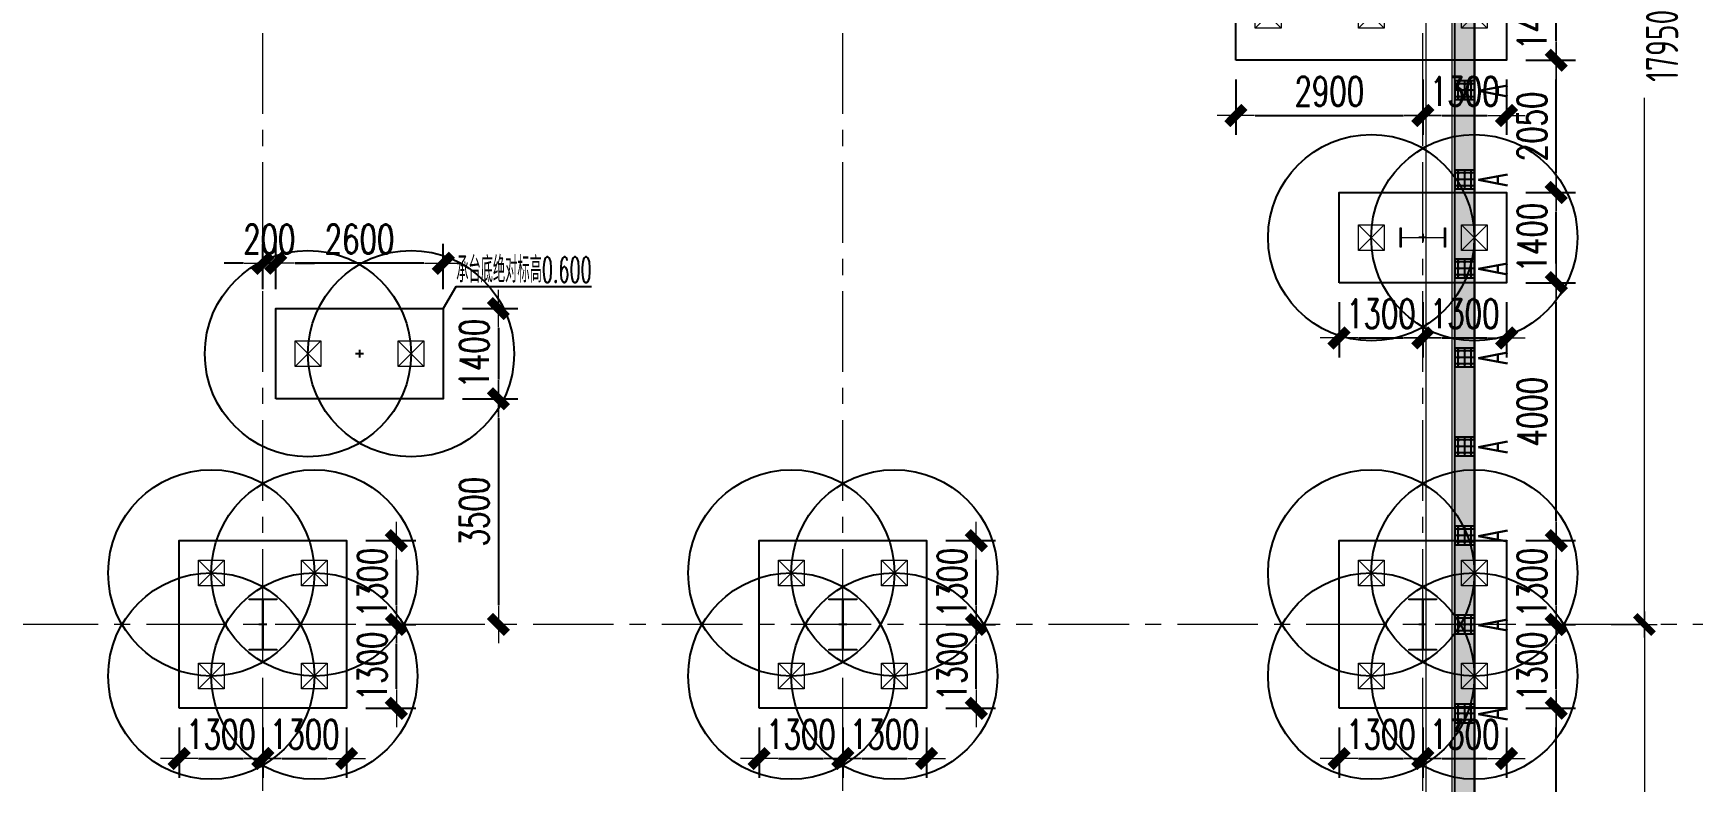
# Model space of a CAD drawing. Extents: x -1201378 to 2367219, y -619313 to 244905.
# Drawn here: x -105322 to -79568, y -221788 to -210178 of the extents above; entities that cross this region are included whole.
import ezdxf
from ezdxf.enums import TextEntityAlignment as Align

# ---------------------------------------------------------------- set-up
doc = ezdxf.new("R2010")
doc.units = 0
doc.header["$LTSCALE"] = 1000
doc.linetypes.add('CENTER', pattern=[2, 1.25, -0.25, 0.25, -0.25])
doc.layers.get('0').update_dxf_attribs({"linetype": 'CONTINUOUS'})
doc.layers.get('Defpoints').update_dxf_attribs({"linetype": 'CONTINUOUS'})
for name, color, linetype in [('2钢材断面', 2, 'CONTINUOUS'), ('30预埋件', 30, 'CONTINUOUS'), ('40钢材投影', 40, 'CONTINUOUS'), ('A-WINDOW', 140, 'CONTINUOUS'), ('ALT_CEN-0-30', 1, 'CENTER'), ('S-BG', 131, 'CONTINUOUS'), ('S-DOTE1', 140, 'CENTER'), ('S-HATCH1-W', 252, 'CONTINUOUS'), ('S-SS', 111, 'CONTINUOUS'), ('结构轮廓线', 1, 'CONTINUOUS')]:
    doc.layers.add(name, color=color, linetype=linetype)
doc.layers.add('A-云线2', color=3, linetype='CONTINUOUS', plot=False)
for name, color, linetype, lineweight in [('S-axis', 111, 'CONTINUOUS', 0), ('S-bkl', 4, 'CONTINUOUS', 0), ('S-col', 2, 'CONTINUOUS', 0), ('S-dim', 81, 'CONTINUOUS', 0), ('S-dote', 5, 'CENTER', 0), ('S-zhuang', 1, 'CONTINUOUS', 0)]:
    doc.layers.add(name, color=color, linetype=linetype, lineweight=lineweight)
doc.styles.add('DHTEXT-1', font='romans.shx', dxfattribs={"width": 0.7, "bigfont": 'chinese.shx'})
doc.styles.add('SS1', font='tj-romans1.shx', dxfattribs={"width": 0.7, "bigfont": 'tj-hztxt1.shx'})
doc.styles.add('TSSD_Dimension', font='tssdeng.shx', dxfattribs={"width": 0.7, "bigfont": 'hztxt.shx'})
doc.dimstyles.new('S-150-ARCHI', dxfattribs={"dimscale": 150, "dimtxt": 3, "dimasz": 2, "dimexe": 2, "dimexo": 2, "dimgap": 1, "dimtad": 1, "dimdec": 0, "dimzin": 0, "dimdsep": 46, "dimtxsty": 'SS1', "dimblk1": 'TT', "dimblk2": 'TT', "dimsah": 1, "dimcen": 1, "dimclrd": 256, "dimclre": 256, "dimclrt": 256, "dimadec": 0, "dimazin": 0, "dimtfac": 1, "dimtdec": 0, "dimtix": 1, "dimtmove": 2, "dimatfit": 0, "dimldrblk": 'TT', "dimfxl": 2, "dimtolj": 1, "dimtzin": 0, "dimarcsym": 0})
doc.dimstyles.new('TSSD_200_200', dxfattribs={"dimtxt": 500, "dimasz": 200, "dimexe": 200, "dimexo": 500, "dimgap": 200, "dimtad": 1, "dimdec": 0, "dimzin": 0, "dimdsep": 46, "dimtxsty": 'TSSD_Dimension', "dimblk": 'ARCHTICK', "dimcen": 0, "dimdle": 200, "dimclrt": 7, "dimadec": 0, "dimazin": 0, "dimtfac": 1, "dimtdec": 0, "dimtix": 1, "dimtmove": 2, "dimatfit": 3, "dimfxl": 1, "dimtolj": 1, "dimtzin": 0, "dimarcsym": 0})

# ---------------------------------------------------------------- blocks, each defined once
blk = doc.blocks.new('w42343243')
at = {"layer": 'S-col'}
blk.add_lwpolyline([(-165069, 621020), (-164639, 621020), (-164639, 621002), (-164848, 621002), (-164848, 620238), (-164639, 620238), (-164639, 620220), (-165069, 620220), (-165069, 620238), (-164860, 620238), (-164860, 621002), (-165069, 621002)], close=True, dxfattribs=at)
blk = doc.blocks.new('42343')
at = {"layer": 'A-WINDOW'}
for p in [(18000, -35800), (27000, -35800), (36000, -35800)]:
    blk.add_blockref('w42343243', p, dxfattribs=at)
blk = doc.blocks.new('_ArchTick')
at = {"color": 0, "linetype": 'ByBlock', "const_width": 0.5}
blk.add_lwpolyline([(-0.71, -0.71), (0.71, 0.71)], dxfattribs=at)
blk = doc.blocks.new('*D511')
at = {"layer": 'Defpoints', "color": 0, "transparency": 16777216}
for p in [(-81336, -301398), (-81336, -319348), (-80320, -319348)]:
    blk.add_point(p, dxfattribs=at)
at = {"layer": 'S-axis', "color": 0, "lineweight": -2, "transparency": 16777216}
for p, q in [((-80320, -301198), (-80320, -309567)), ((-80836, -301398), (-80120, -301398)), ((-80320, -319548), (-80320, -311179)), ((-80836, -319348), (-80120, -319348))]:
    blk.add_line(p, q, dxfattribs=at)
at = {"layer": 'S-axis', "color": 0, "lineweight": -2, "transparency": 16777216, "xscale": 200, "yscale": 200, "zscale": 200}
for p, rotation in [((-80320, -301398), 90), ((-80320, -319348), 270)]:
    blk.add_blockref('_ArchTick', p, dxfattribs=dict(at, rotation=rotation))
at = {"layer": 'S-axis', "color": 7, "transparency": 16777216, "insert": (-80045, -310373), "char_height": 500, "attachment_point": 5, "rotation": 90, "style": 'TSSD_Dimension'}
blk.add_mtext('\\A1;17950', dxfattribs=at)
blk = doc.blocks.new('*D512')
at = {"layer": 'Defpoints', "color": 0, "transparency": 16777216}
for p in [(-81336, -319348), (-81336, -337298), (-80320, -337298)]:
    blk.add_point(p, dxfattribs=at)
at = {"layer": 'S-axis', "color": 0, "lineweight": -2, "transparency": 16777216}
for p, q in [((-80836, -319348), (-80120, -319348)), ((-80320, -319148), (-80320, -327517)), ((-80320, -337498), (-80320, -329129)), ((-80836, -337298), (-80120, -337298))]:
    blk.add_line(p, q, dxfattribs=at)
at = {"layer": 'S-axis', "color": 0, "lineweight": -2, "transparency": 16777216, "xscale": 200, "yscale": 200, "zscale": 200}
for p, rotation in [((-80320, -319348), 90), ((-80320, -337298), 270)]:
    blk.add_blockref('_ArchTick', p, dxfattribs=dict(at, rotation=rotation))
at = {"layer": 'S-axis', "color": 7, "transparency": 16777216, "insert": (-80045, -328323), "char_height": 500, "attachment_point": 5, "rotation": 90, "style": 'TSSD_Dimension'}
blk.add_mtext('\\A1;17950', dxfattribs=at)
blk = doc.blocks.new('nt66')
at = {"layer": 'S-col'}
blk.add_lwpolyline([(-195790, 766820), (-195490, 766820), (-195490, 766808), (-195636, 766808), (-195636, 766132), (-195490, 766132), (-195490, 766120), (-195790, 766120), (-195790, 766132), (-195644, 766132), (-195644, 766808), (-195790, 766808)], close=True, dxfattribs=at)
blk = doc.blocks.new('S-ZHUANG-400')
at = {"layer": 'S-zhuang'}
for p, q in [((200, -200), (-200, 200)), ((-200, -200), (200, 200))]:
    blk.add_line(p, q, dxfattribs=at)
blk.add_lwpolyline([(-200, 200), (200, 200), (200, -200), (-200, -200)], close=True, dxfattribs=at)
blk = doc.blocks.new('CT4')
at = {"layer": 'Defpoints'}
for centre in [(-100831, -168442), (-99231, -168442), (-100831, -170042), (-99231, -170042)]:
    blk.add_circle(centre, 1600, dxfattribs=at)
at = {"layer": 'S-DOTE1', "ltscale": 0.25}
for p, q in [((-100031, -169182), (-100031, -169302)), ((-99971, -169242), (-100091, -169242))]:
    blk.add_line(p, q, dxfattribs=at)
at = {"layer": 'S-HATCH1-W'}
blk.add_lwpolyline([(-101331, -170542), (-101331, -167942), (-98731, -167942), (-98731, -170542)], close=True, dxfattribs=at)
at = {"layer": 'S-zhuang', "rotation": 90.00000000000001}
for p in [(-100831, -168442), (-99231, -168442), (-100831, -170042), (-99231, -170042)]:
    blk.add_blockref('S-ZHUANG-400', p, dxfattribs=at)
blk = doc.blocks.new('CT2')
at = {"layer": 'Defpoints'}
for centre in [(-193625, -186366), (-193625, -187966)]:
    blk.add_circle(centre, 1600, dxfattribs=at)
at = {"layer": 'S-DOTE1', "ltscale": 0.25}
for p, q in [((-193565, -187166), (-193685, -187166)), ((-193625, -187226), (-193625, -187106))]:
    blk.add_line(p, q, dxfattribs=at)
at = {"layer": 'S-HATCH1-W'}
blk.add_lwpolyline([(-194325, -185866), (-192925, -185866), (-192925, -188466), (-194325, -188466)], close=True, dxfattribs=at)
at = {"layer": 'S-zhuang'}
for p in [(-193625, -186366), (-193625, -187966)]:
    blk.add_blockref('S-ZHUANG-400', p, dxfattribs=at)
blk = doc.blocks.new('CT3a')
at = {"layer": 'S-HATCH1-W'}
blk.add_lwpolyline([(-386658, -243998), (-386658, -242598), (-382458, -242598), (-382458, -243998)], close=True, dxfattribs=at)
at = {"layer": 'S-zhuang', "rotation": 90.00000000000001}
for p in [(-386158, -243298), (-384558, -243298), (-382958, -243298)]:
    blk.add_blockref('S-ZHUANG-400', p, dxfattribs=at)
blk = doc.blocks.new('TT')
blk.add_line((-0.969, 0), (0.969, 0))
at = {"const_width": 0.45}
blk.add_lwpolyline([(-0.442, -0.442), (0.442, 0.442)], dxfattribs=at)
blk = doc.blocks.new('*D1365')
at = {"layer": 'Defpoints', "color": 0, "transparency": 16777216}
for p in [(-85058, -220648), (-83758, -220648), (-83758, -221427)]:
    blk.add_point(p, dxfattribs=at)
at = {"layer": 'S-dim', "lineweight": -2, "transparency": 16777216}
for p, q in [((-85058, -220948), (-85058, -221727)), ((-83758, -220948), (-83758, -221727)), ((-84758, -221427), (-84058, -221427))]:
    blk.add_line(p, q, dxfattribs=at)
at = {"layer": 'S-dim', "lineweight": -2, "transparency": 16777216, "xscale": 300, "yscale": 300, "zscale": 300, "rotation": 180}
blk.add_blockref('TT', (-85058, -221427), dxfattribs=at)
at = {"layer": 'S-dim', "lineweight": -2, "transparency": 16777216, "xscale": 300, "yscale": 300, "zscale": 300}
blk.add_blockref('TT', (-83758, -221427), dxfattribs=at)
at = {"layer": 'S-dim', "transparency": 16777216, "insert": (-84408, -221052), "char_height": 450, "attachment_point": 5, "style": 'SS1'}
blk.add_mtext('\\A1;1300', dxfattribs=at)
blk = doc.blocks.new('*D1366')
at = {"layer": 'Defpoints', "color": 0, "transparency": 16777216}
for p in [(-83758, -220648), (-82458, -220648), (-82458, -221427)]:
    blk.add_point(p, dxfattribs=at)
at = {"layer": 'S-dim', "lineweight": -2, "transparency": 16777216}
for p, q in [((-83758, -220948), (-83758, -221727)), ((-82458, -220948), (-82458, -221727)), ((-83458, -221427), (-82758, -221427))]:
    blk.add_line(p, q, dxfattribs=at)
at = {"layer": 'S-dim', "lineweight": -2, "transparency": 16777216, "xscale": 300, "yscale": 300, "zscale": 300, "rotation": 180}
blk.add_blockref('TT', (-83758, -221427), dxfattribs=at)
at = {"layer": 'S-dim', "lineweight": -2, "transparency": 16777216, "xscale": 300, "yscale": 300, "zscale": 300}
blk.add_blockref('TT', (-82458, -221427), dxfattribs=at)
at = {"layer": 'S-dim', "transparency": 16777216, "insert": (-83108, -221052), "char_height": 450, "attachment_point": 5, "style": 'SS1'}
blk.add_mtext('\\A1;1300', dxfattribs=at)
blk = doc.blocks.new('*D1367')
at = {"layer": 'Defpoints', "color": 0, "transparency": 16777216}
for p in [(-82458, -219348), (-81687, -219348), (-82458, -220648)]:
    blk.add_point(p, dxfattribs=at)
at = {"layer": 'S-dim', "lineweight": -2, "transparency": 16777216}
for p, q in [((-82158, -219348), (-81387, -219348)), ((-81687, -220348), (-81687, -219648)), ((-82158, -220648), (-81387, -220648))]:
    blk.add_line(p, q, dxfattribs=at)
at = {"layer": 'S-dim', "lineweight": -2, "transparency": 16777216, "xscale": 300, "yscale": 300, "zscale": 300}
for p, rotation in [((-81687, -219348), 90), ((-81687, -220648), 270)]:
    blk.add_blockref('TT', p, dxfattribs=dict(at, rotation=rotation))
at = {"layer": 'S-dim', "transparency": 16777216, "insert": (-82062, -219998), "char_height": 450, "attachment_point": 5, "rotation": 90, "style": 'SS1'}
blk.add_mtext('\\A1;1300', dxfattribs=at)
blk = doc.blocks.new('*D1368')
at = {"layer": 'Defpoints', "color": 0, "transparency": 16777216}
for p in [(-82458, -218048), (-81687, -218048), (-82458, -219348)]:
    blk.add_point(p, dxfattribs=at)
at = {"layer": 'S-dim', "lineweight": -2, "transparency": 16777216}
for p, q in [((-82158, -218048), (-81387, -218048)), ((-81687, -219048), (-81687, -218348)), ((-82158, -219348), (-81387, -219348))]:
    blk.add_line(p, q, dxfattribs=at)
at = {"layer": 'S-dim', "lineweight": -2, "transparency": 16777216, "xscale": 300, "yscale": 300, "zscale": 300}
for p, rotation in [((-81687, -218048), 90), ((-81687, -219348), 270)]:
    blk.add_blockref('TT', p, dxfattribs=dict(at, rotation=rotation))
at = {"layer": 'S-dim', "transparency": 16777216, "insert": (-82062, -218698), "char_height": 450, "attachment_point": 5, "rotation": 90, "style": 'SS1'}
blk.add_mtext('\\A1;1300', dxfattribs=at)
blk = doc.blocks.new('*D1369')
at = {"layer": 'Defpoints', "color": 0, "transparency": 16777216}
for p in [(-94058, -220648), (-92758, -220648), (-92758, -221427)]:
    blk.add_point(p, dxfattribs=at)
at = {"layer": 'S-dim', "lineweight": -2, "transparency": 16777216}
for p, q in [((-94058, -220948), (-94058, -221727)), ((-92758, -220948), (-92758, -221727)), ((-93758, -221427), (-93058, -221427))]:
    blk.add_line(p, q, dxfattribs=at)
at = {"layer": 'S-dim', "lineweight": -2, "transparency": 16777216, "xscale": 300, "yscale": 300, "zscale": 300, "rotation": 180}
blk.add_blockref('TT', (-94058, -221427), dxfattribs=at)
at = {"layer": 'S-dim', "lineweight": -2, "transparency": 16777216, "xscale": 300, "yscale": 300, "zscale": 300}
blk.add_blockref('TT', (-92758, -221427), dxfattribs=at)
at = {"layer": 'S-dim', "transparency": 16777216, "insert": (-93408, -221052), "char_height": 450, "attachment_point": 5, "style": 'SS1'}
blk.add_mtext('\\A1;1300', dxfattribs=at)
blk = doc.blocks.new('*D1370')
at = {"layer": 'Defpoints', "color": 0, "transparency": 16777216}
for p in [(-92758, -220648), (-91458, -220648), (-91458, -221427)]:
    blk.add_point(p, dxfattribs=at)
at = {"layer": 'S-dim', "lineweight": -2, "transparency": 16777216}
for p, q in [((-92758, -220948), (-92758, -221727)), ((-91458, -220948), (-91458, -221727)), ((-92458, -221427), (-91758, -221427))]:
    blk.add_line(p, q, dxfattribs=at)
at = {"layer": 'S-dim', "lineweight": -2, "transparency": 16777216, "xscale": 300, "yscale": 300, "zscale": 300, "rotation": 180}
blk.add_blockref('TT', (-92758, -221427), dxfattribs=at)
at = {"layer": 'S-dim', "lineweight": -2, "transparency": 16777216, "xscale": 300, "yscale": 300, "zscale": 300}
blk.add_blockref('TT', (-91458, -221427), dxfattribs=at)
at = {"layer": 'S-dim', "transparency": 16777216, "insert": (-92108, -221052), "char_height": 450, "attachment_point": 5, "style": 'SS1'}
blk.add_mtext('\\A1;1300', dxfattribs=at)
blk = doc.blocks.new('*D1371')
at = {"layer": 'Defpoints', "color": 0, "transparency": 16777216}
for p in [(-91458, -219348), (-90687, -219348), (-91458, -220648)]:
    blk.add_point(p, dxfattribs=at)
at = {"layer": 'S-dim', "lineweight": -2, "transparency": 16777216}
for p, q in [((-91158, -219348), (-90387, -219348)), ((-90687, -220348), (-90687, -219648)), ((-91158, -220648), (-90387, -220648))]:
    blk.add_line(p, q, dxfattribs=at)
at = {"layer": 'S-dim', "lineweight": -2, "transparency": 16777216, "xscale": 300, "yscale": 300, "zscale": 300}
for p, rotation in [((-90687, -219348), 90), ((-90687, -220648), 270)]:
    blk.add_blockref('TT', p, dxfattribs=dict(at, rotation=rotation))
at = {"layer": 'S-dim', "transparency": 16777216, "insert": (-91062, -219998), "char_height": 450, "attachment_point": 5, "rotation": 90, "style": 'SS1'}
blk.add_mtext('\\A1;1300', dxfattribs=at)
blk = doc.blocks.new('*D1372')
at = {"layer": 'Defpoints', "color": 0, "transparency": 16777216}
for p in [(-91458, -218048), (-90687, -218048), (-91458, -219348)]:
    blk.add_point(p, dxfattribs=at)
at = {"layer": 'S-dim', "lineweight": -2, "transparency": 16777216}
for p, q in [((-91158, -218048), (-90387, -218048)), ((-90687, -219048), (-90687, -218348)), ((-91158, -219348), (-90387, -219348))]:
    blk.add_line(p, q, dxfattribs=at)
at = {"layer": 'S-dim', "lineweight": -2, "transparency": 16777216, "xscale": 300, "yscale": 300, "zscale": 300}
for p, rotation in [((-90687, -218048), 90), ((-90687, -219348), 270)]:
    blk.add_blockref('TT', p, dxfattribs=dict(at, rotation=rotation))
at = {"layer": 'S-dim', "transparency": 16777216, "insert": (-91062, -218698), "char_height": 450, "attachment_point": 5, "rotation": 90, "style": 'SS1'}
blk.add_mtext('\\A1;1300', dxfattribs=at)
blk = doc.blocks.new('*D1373')
at = {"layer": 'Defpoints', "color": 0, "transparency": 16777216}
for p in [(-103058, -220648), (-101758, -220648), (-101758, -221427)]:
    blk.add_point(p, dxfattribs=at)
at = {"layer": 'S-dim', "lineweight": -2, "transparency": 16777216}
for p, q in [((-103058, -220948), (-103058, -221727)), ((-101758, -220948), (-101758, -221727)), ((-102758, -221427), (-102058, -221427))]:
    blk.add_line(p, q, dxfattribs=at)
at = {"layer": 'S-dim', "lineweight": -2, "transparency": 16777216, "xscale": 300, "yscale": 300, "zscale": 300, "rotation": 180}
blk.add_blockref('TT', (-103058, -221427), dxfattribs=at)
at = {"layer": 'S-dim', "lineweight": -2, "transparency": 16777216, "xscale": 300, "yscale": 300, "zscale": 300}
blk.add_blockref('TT', (-101758, -221427), dxfattribs=at)
at = {"layer": 'S-dim', "transparency": 16777216, "insert": (-102408, -221052), "char_height": 450, "attachment_point": 5, "style": 'SS1'}
blk.add_mtext('\\A1;1300', dxfattribs=at)
blk = doc.blocks.new('*D1374')
at = {"layer": 'Defpoints', "color": 0, "transparency": 16777216}
for p in [(-101758, -220648), (-100458, -220648), (-100458, -221427)]:
    blk.add_point(p, dxfattribs=at)
at = {"layer": 'S-dim', "lineweight": -2, "transparency": 16777216}
for p, q in [((-101758, -220948), (-101758, -221727)), ((-100458, -220948), (-100458, -221727)), ((-101458, -221427), (-100758, -221427))]:
    blk.add_line(p, q, dxfattribs=at)
at = {"layer": 'S-dim', "lineweight": -2, "transparency": 16777216, "xscale": 300, "yscale": 300, "zscale": 300, "rotation": 180}
blk.add_blockref('TT', (-101758, -221427), dxfattribs=at)
at = {"layer": 'S-dim', "lineweight": -2, "transparency": 16777216, "xscale": 300, "yscale": 300, "zscale": 300}
blk.add_blockref('TT', (-100458, -221427), dxfattribs=at)
at = {"layer": 'S-dim', "transparency": 16777216, "insert": (-101108, -221052), "char_height": 450, "attachment_point": 5, "style": 'SS1'}
blk.add_mtext('\\A1;1300', dxfattribs=at)
blk = doc.blocks.new('*D1375')
at = {"layer": 'Defpoints', "color": 0, "transparency": 16777216}
for p in [(-100458, -219348), (-99687, -219348), (-100458, -220648)]:
    blk.add_point(p, dxfattribs=at)
at = {"layer": 'S-dim', "lineweight": -2, "transparency": 16777216}
for p, q in [((-100158, -219348), (-99387, -219348)), ((-99687, -220348), (-99687, -219648)), ((-100158, -220648), (-99387, -220648))]:
    blk.add_line(p, q, dxfattribs=at)
at = {"layer": 'S-dim', "lineweight": -2, "transparency": 16777216, "xscale": 300, "yscale": 300, "zscale": 300}
for p, rotation in [((-99687, -219348), 90), ((-99687, -220648), 270)]:
    blk.add_blockref('TT', p, dxfattribs=dict(at, rotation=rotation))
at = {"layer": 'S-dim', "transparency": 16777216, "insert": (-100062, -219998), "char_height": 450, "attachment_point": 5, "rotation": 90, "style": 'SS1'}
blk.add_mtext('\\A1;1300', dxfattribs=at)
blk = doc.blocks.new('*D1376')
at = {"layer": 'Defpoints', "color": 0, "transparency": 16777216}
for p in [(-100458, -218048), (-99687, -218048), (-100458, -219348)]:
    blk.add_point(p, dxfattribs=at)
at = {"layer": 'S-dim', "lineweight": -2, "transparency": 16777216}
for p, q in [((-100158, -218048), (-99387, -218048)), ((-99687, -219048), (-99687, -218348)), ((-100158, -219348), (-99387, -219348))]:
    blk.add_line(p, q, dxfattribs=at)
at = {"layer": 'S-dim', "lineweight": -2, "transparency": 16777216, "xscale": 300, "yscale": 300, "zscale": 300}
for p, rotation in [((-99687, -218048), 90), ((-99687, -219348), 270)]:
    blk.add_blockref('TT', p, dxfattribs=dict(at, rotation=rotation))
at = {"layer": 'S-dim', "transparency": 16777216, "insert": (-100062, -218698), "char_height": 450, "attachment_point": 5, "rotation": 90, "style": 'SS1'}
blk.add_mtext('\\A1;1300', dxfattribs=at)
blk = doc.blocks.new('*D1813')
at = {"layer": 'Defpoints', "color": 0, "transparency": 16777216}
for p in [(-82458, -220648), (-81687, -220648), (-82458, -224648)]:
    blk.add_point(p, dxfattribs=at)
at = {"layer": 'S-dim', "lineweight": -2, "transparency": 16777216}
for p, q in [((-82158, -220648), (-81387, -220648)), ((-81687, -224348), (-81687, -220948)), ((-82158, -224648), (-81387, -224648))]:
    blk.add_line(p, q, dxfattribs=at)
at = {"layer": 'S-dim', "lineweight": -2, "transparency": 16777216, "xscale": 300, "yscale": 300, "zscale": 300}
for p, rotation in [((-81687, -220648), 90), ((-81687, -224648), 270)]:
    blk.add_blockref('TT', p, dxfattribs=dict(at, rotation=rotation))
at = {"layer": 'S-dim', "transparency": 16777216, "insert": (-82062, -222648), "char_height": 450, "attachment_point": 5, "rotation": 90, "style": 'SS1'}
blk.add_mtext('\\A1;4000', dxfattribs=at)
blk = doc.blocks.new('*D1818')
at = {"layer": 'Defpoints', "color": 0, "transparency": 16777216}
for p in [(-85058, -214048), (-83758, -214048), (-83758, -214905)]:
    blk.add_point(p, dxfattribs=at)
at = {"layer": 'S-dim', "lineweight": -2, "transparency": 16777216}
for p, q in [((-85058, -214348), (-85058, -215205)), ((-83758, -214348), (-83758, -215205)), ((-84758, -214905), (-84058, -214905))]:
    blk.add_line(p, q, dxfattribs=at)
at = {"layer": 'S-dim', "lineweight": -2, "transparency": 16777216, "xscale": 300, "yscale": 300, "zscale": 300, "rotation": 180}
blk.add_blockref('TT', (-85058, -214905), dxfattribs=at)
at = {"layer": 'S-dim', "lineweight": -2, "transparency": 16777216, "xscale": 300, "yscale": 300, "zscale": 300}
blk.add_blockref('TT', (-83758, -214905), dxfattribs=at)
at = {"layer": 'S-dim', "transparency": 16777216, "insert": (-84408, -214530), "char_height": 450, "attachment_point": 5, "style": 'SS1'}
blk.add_mtext('\\A1;1300', dxfattribs=at)
blk = doc.blocks.new('*D1819')
at = {"layer": 'Defpoints', "color": 0, "transparency": 16777216}
for p in [(-83758, -214048), (-82458, -214048), (-82458, -214905)]:
    blk.add_point(p, dxfattribs=at)
at = {"layer": 'S-dim', "lineweight": -2, "transparency": 16777216}
for p, q in [((-83758, -214348), (-83758, -215205)), ((-82458, -214348), (-82458, -215205)), ((-83458, -214905), (-82758, -214905))]:
    blk.add_line(p, q, dxfattribs=at)
at = {"layer": 'S-dim', "lineweight": -2, "transparency": 16777216, "xscale": 300, "yscale": 300, "zscale": 300, "rotation": 180}
blk.add_blockref('TT', (-83758, -214905), dxfattribs=at)
at = {"layer": 'S-dim', "lineweight": -2, "transparency": 16777216, "xscale": 300, "yscale": 300, "zscale": 300}
blk.add_blockref('TT', (-82458, -214905), dxfattribs=at)
at = {"layer": 'S-dim', "transparency": 16777216, "insert": (-83108, -214530), "char_height": 450, "attachment_point": 5, "style": 'SS1'}
blk.add_mtext('\\A1;1300', dxfattribs=at)
blk = doc.blocks.new('*D1820')
at = {"layer": 'Defpoints', "color": 0, "transparency": 16777216}
for p in [(-86658, -210598), (-83758, -210598), (-83758, -211455)]:
    blk.add_point(p, dxfattribs=at)
at = {"layer": 'S-dim', "lineweight": -2, "transparency": 16777216}
for p, q in [((-86658, -210898), (-86658, -211755)), ((-83758, -210898), (-83758, -211755)), ((-86358, -211455), (-84058, -211455))]:
    blk.add_line(p, q, dxfattribs=at)
at = {"layer": 'S-dim', "lineweight": -2, "transparency": 16777216, "xscale": 300, "yscale": 300, "zscale": 300, "rotation": 180}
blk.add_blockref('TT', (-86658, -211455), dxfattribs=at)
at = {"layer": 'S-dim', "lineweight": -2, "transparency": 16777216, "xscale": 300, "yscale": 300, "zscale": 300}
blk.add_blockref('TT', (-83758, -211455), dxfattribs=at)
at = {"layer": 'S-dim', "transparency": 16777216, "insert": (-85208, -211080), "char_height": 450, "attachment_point": 5, "style": 'SS1'}
blk.add_mtext('\\A1;2900', dxfattribs=at)
blk = doc.blocks.new('*D1821')
at = {"layer": 'Defpoints', "color": 0, "transparency": 16777216}
for p in [(-83758, -210598), (-82458, -210598), (-82458, -211455)]:
    blk.add_point(p, dxfattribs=at)
at = {"layer": 'S-dim', "lineweight": -2, "transparency": 16777216}
for p, q in [((-83758, -210898), (-83758, -211755)), ((-82458, -210898), (-82458, -211755)), ((-83458, -211455), (-82758, -211455))]:
    blk.add_line(p, q, dxfattribs=at)
at = {"layer": 'S-dim', "lineweight": -2, "transparency": 16777216, "xscale": 300, "yscale": 300, "zscale": 300, "rotation": 180}
blk.add_blockref('TT', (-83758, -211455), dxfattribs=at)
at = {"layer": 'S-dim', "lineweight": -2, "transparency": 16777216, "xscale": 300, "yscale": 300, "zscale": 300}
blk.add_blockref('TT', (-82458, -211455), dxfattribs=at)
at = {"layer": 'S-dim', "transparency": 16777216, "insert": (-83108, -211080), "char_height": 450, "attachment_point": 5, "style": 'SS1'}
blk.add_mtext('\\A1;1300', dxfattribs=at)
blk = doc.blocks.new('*D1822')
at = {"layer": 'Defpoints', "color": 0, "transparency": 16777216}
for p in [(-82458, -214048), (-81687, -214048), (-82458, -218048)]:
    blk.add_point(p, dxfattribs=at)
at = {"layer": 'S-dim', "lineweight": -2, "transparency": 16777216}
for p, q in [((-82158, -214048), (-81387, -214048)), ((-81687, -217748), (-81687, -214348)), ((-82158, -218048), (-81387, -218048))]:
    blk.add_line(p, q, dxfattribs=at)
at = {"layer": 'S-dim', "lineweight": -2, "transparency": 16777216, "xscale": 300, "yscale": 300, "zscale": 300}
for p, rotation in [((-81687, -214048), 90), ((-81687, -218048), 270)]:
    blk.add_blockref('TT', p, dxfattribs=dict(at, rotation=rotation))
at = {"layer": 'S-dim', "transparency": 16777216, "insert": (-82062, -216048), "char_height": 450, "attachment_point": 5, "rotation": 90, "style": 'SS1'}
blk.add_mtext('\\A1;4000', dxfattribs=at)
blk = doc.blocks.new('*D1823')
at = {"layer": 'Defpoints', "color": 0, "transparency": 16777216}
for p in [(-82458, -212648), (-81687, -212648), (-82458, -214048)]:
    blk.add_point(p, dxfattribs=at)
at = {"layer": 'S-dim', "lineweight": -2, "transparency": 16777216}
for p, q in [((-82158, -212648), (-81387, -212648)), ((-81687, -213748), (-81687, -212948)), ((-82158, -214048), (-81387, -214048))]:
    blk.add_line(p, q, dxfattribs=at)
at = {"layer": 'S-dim', "lineweight": -2, "transparency": 16777216, "xscale": 300, "yscale": 300, "zscale": 300}
for p, rotation in [((-81687, -212648), 90), ((-81687, -214048), 270)]:
    blk.add_blockref('TT', p, dxfattribs=dict(at, rotation=rotation))
at = {"layer": 'S-dim', "transparency": 16777216, "insert": (-82062, -213348), "char_height": 450, "attachment_point": 5, "rotation": 90, "style": 'SS1'}
blk.add_mtext('\\A1;1400', dxfattribs=at)
blk = doc.blocks.new('*D1824')
at = {"layer": 'Defpoints', "color": 0, "transparency": 16777216}
for p in [(-82458, -210598), (-81687, -210598), (-82458, -212648)]:
    blk.add_point(p, dxfattribs=at)
at = {"layer": 'S-dim', "lineweight": -2, "transparency": 16777216}
for p, q in [((-82158, -210598), (-81387, -210598)), ((-81687, -212348), (-81687, -210898)), ((-82158, -212648), (-81387, -212648))]:
    blk.add_line(p, q, dxfattribs=at)
at = {"layer": 'S-dim', "lineweight": -2, "transparency": 16777216, "xscale": 300, "yscale": 300, "zscale": 300}
for p, rotation in [((-81687, -210598), 90), ((-81687, -212648), 270)]:
    blk.add_blockref('TT', p, dxfattribs=dict(at, rotation=rotation))
at = {"layer": 'S-dim', "transparency": 16777216, "insert": (-82062, -211623), "char_height": 450, "attachment_point": 5, "rotation": 90, "style": 'SS1'}
blk.add_mtext('\\A1;2050', dxfattribs=at)
blk = doc.blocks.new('*D1825')
at = {"layer": 'Defpoints', "color": 0, "transparency": 16777216}
for p in [(-82458, -209198), (-81687, -209198), (-82458, -210598)]:
    blk.add_point(p, dxfattribs=at)
at = {"layer": 'S-dim', "lineweight": -2, "transparency": 16777216}
for p, q in [((-82158, -209198), (-81387, -209198)), ((-81687, -210298), (-81687, -209498)), ((-82158, -210598), (-81387, -210598))]:
    blk.add_line(p, q, dxfattribs=at)
at = {"layer": 'S-dim', "lineweight": -2, "transparency": 16777216, "xscale": 300, "yscale": 300, "zscale": 300}
for p, rotation in [((-81687, -209198), 90), ((-81687, -210598), 270)]:
    blk.add_blockref('TT', p, dxfattribs=dict(at, rotation=rotation))
at = {"layer": 'S-dim', "transparency": 16777216, "insert": (-82062, -209898), "char_height": 450, "attachment_point": 5, "rotation": 90, "style": 'SS1'}
blk.add_mtext('\\A1;1400', dxfattribs=at)
blk = doc.blocks.new('3号一层翻口')
at = {"layer": '结构轮廓线', "color": 1, "ltscale": 500}
blk.add_lwpolyline([(-383308, -209428), (-382958, -209428), (-382958, -238928), (-382958, -238928)], dxfattribs=at)
blk = doc.blocks.new('*D6840')
at = {"layer": 'Defpoints', "color": 0, "transparency": 16777216}
for p in [(-98958, -214448), (-98958, -215848), (-98104, -215848)]:
    blk.add_point(p, dxfattribs=at)
at = {"layer": 'S-dim', "lineweight": -2, "transparency": 16777216}
for p, q in [((-98658, -214448), (-97804, -214448)), ((-98104, -214748), (-98104, -215548)), ((-98658, -215848), (-97804, -215848))]:
    blk.add_line(p, q, dxfattribs=at)
at = {"layer": 'S-dim', "lineweight": -2, "transparency": 16777216, "xscale": 300, "yscale": 300, "zscale": 300}
for p, rotation in [((-98104, -214448), 90), ((-98104, -215848), 270)]:
    blk.add_blockref('TT', p, dxfattribs=dict(at, rotation=rotation))
at = {"layer": 'S-dim', "transparency": 16777216, "insert": (-98479, -215148), "char_height": 450, "attachment_point": 5, "rotation": 90, "style": 'SS1'}
blk.add_mtext('\\A1;1400', dxfattribs=at)
blk = doc.blocks.new('*D6841')
at = {"layer": 'Defpoints', "color": 0, "transparency": 16777216}
for p in [(-98958, -215848), (-98104, -219348), (-98104, -219348)]:
    blk.add_point(p, dxfattribs=at)
at = {"layer": 'S-dim', "lineweight": -2, "transparency": 16777216}
for p, q in [((-98658, -215848), (-97804, -215848)), ((-98104, -216148), (-98104, -219048))]:
    blk.add_line(p, q, dxfattribs=at)
at = {"layer": 'S-dim', "lineweight": -2, "transparency": 16777216, "xscale": 300, "yscale": 300, "zscale": 300}
for p, rotation in [((-98104, -215848), 90), ((-98104, -219348), 270)]:
    blk.add_blockref('TT', p, dxfattribs=dict(at, rotation=rotation))
at = {"layer": 'S-dim', "transparency": 16777216, "insert": (-98479, -217598), "char_height": 450, "attachment_point": 5, "rotation": 90, "style": 'SS1'}
blk.add_mtext('\\A1;3500', dxfattribs=at)
blk = doc.blocks.new('*D6842')
at = {"layer": 'Defpoints', "color": 0, "transparency": 16777216}
for p in [(-101558, -213747), (-101558, -214448), (-98958, -214448)]:
    blk.add_point(p, dxfattribs=at)
at = {"layer": 'S-dim', "lineweight": -2, "transparency": 16777216}
for p, q in [((-101558, -214148), (-101558, -213447)), ((-98958, -214148), (-98958, -213447)), ((-99258, -213747), (-101258, -213747))]:
    blk.add_line(p, q, dxfattribs=at)
at = {"layer": 'S-dim', "lineweight": -2, "transparency": 16777216, "xscale": 300, "yscale": 300, "zscale": 300, "rotation": 180}
blk.add_blockref('TT', (-101558, -213747), dxfattribs=at)
at = {"layer": 'S-dim', "lineweight": -2, "transparency": 16777216, "xscale": 300, "yscale": 300, "zscale": 300}
blk.add_blockref('TT', (-98958, -213747), dxfattribs=at)
at = {"layer": 'S-dim', "transparency": 16777216, "insert": (-100258, -213372), "char_height": 450, "attachment_point": 5, "style": 'SS1'}
blk.add_mtext('\\A1;2600', dxfattribs=at)
blk = doc.blocks.new('*D6843')
at = {"layer": 'Defpoints', "color": 0, "transparency": 16777216}
for p in [(-101758, -213747), (-101758, -214448), (-101558, -214448)]:
    blk.add_point(p, dxfattribs=at)
at = {"layer": 'S-dim', "lineweight": -2, "transparency": 16777216}
for p, q in [((-101758, -214148), (-101758, -213447)), ((-101558, -214148), (-101558, -213447)), ((-102058, -213747), (-102358, -213747)), ((-101558, -213747), (-101758, -213747)), ((-101258, -213747), (-100958, -213747))]:
    blk.add_line(p, q, dxfattribs=at)
at = {"layer": 'S-dim', "lineweight": -2, "transparency": 16777216, "xscale": 300, "yscale": 300, "zscale": 300}
blk.add_blockref('TT', (-101758, -213747), dxfattribs=at)
at = {"layer": 'S-dim', "lineweight": -2, "transparency": 16777216, "xscale": 300, "yscale": 300, "zscale": 300, "rotation": 180}
blk.add_blockref('TT', (-101558, -213747), dxfattribs=at)
at = {"layer": 'S-dim', "transparency": 16777216, "insert": (-101658, -213372), "char_height": 450, "attachment_point": 5, "style": 'SS1'}
blk.add_mtext('\\A1;200', dxfattribs=at)
blk = doc.blocks.new('20250903183753')
at = {"layer": '2钢材断面'}
for p, q in [((150, 0), (-150, 0)), ((-150, 0), (-150, -300)), ((150, -300), (150, 0)), ((-150, -300), (150, -300))]:
    blk.add_line(p, q, dxfattribs=at)
at = {"layer": '40钢材投影'}
for centre, radius in [((-100, -50), 12), ((-100, -150), 12), ((-100, -250), 12), ((-100, -50), 6), ((-100, -150), 6), ((-100, -250), 6), ((0, -50), 12), ((0, -150), 12), ((0, -250), 12), ((0, -50), 6), ((0, -150), 6), ((0, -250), 6), ((100, -50), 12), ((100, -150), 12), ((100, -251), 12), ((100, -50), 6), ((100, -150), 6), ((100, -251), 6)]:
    blk.add_circle(centre, radius, dxfattribs=at)
at = {"layer": 'ALT_CEN-0-30', "ltscale": 20}
for p, q in [((-100, 0), (-100, -300)), ((0, 0), (0, -300)), ((100, 0), (100, -300)), ((-150, -50), (150, -50)), ((-150, -150), (150, -150)), ((-150, -250), (150, -250))]:
    blk.add_line(p, q, dxfattribs=at)
blk = doc.blocks.new('20250903183821')
at = {"ltscale": 50}
blk.add_blockref('20250903183753', (0, 0), dxfattribs=at)
at = {"layer": '30预埋件', "style": 'DHTEXT-1', "text_generation_flag": 6, "width": 0.55}
blk.add_attdef('B', (-105, 65), '', height=450, rotation=180, dxfattribs=at)
blk = doc.blocks.new('20250904090546')
at = {"ltscale": 500}
ref = blk.add_blockref('20250903183821', (0, -20), dxfattribs=dict(at, xscale=-1))
ref.add_attrib('B', 'A', (105, 495), dxfattribs={"layer": '30预埋件', "height": 450, "style": 'DHTEXT-1', "text_generation_flag": 6, "width": 0.55})
blk = doc.blocks.new('3#轴网')
at = {"layer": 'S-dote'}
for p, q in [((-101758.5, -363428.2), (-101758.5, -277944.2)), ((-92758.5, -363428.2), (-92758.5, -277944.2)), ((-83758.5, -363428.2), (-83758.5, -277944.2)), ((-78316.2, -319348.2), (-273210.6, -319348.2))]:
    blk.add_line(p, q, dxfattribs=at)
at = {"layer": 'S-axis'}
for base, p1, p2, picture, middle in [((-80320.4, -319348.2), (-81336.2, -301398.2), (-81336.2, -319348.2), '*D511', (-80045.4, -310373.2)), ((-80320.4, -337298.2), (-81336.2, -319348.2), (-81336.2, -337298.2), '*D512', (-80045.4, -328323.2))]:
    dim = blk.add_linear_dim(base=base, p1=p1, p2=p2, angle=270, dimstyle='TSSD_200_200', dxfattribs=at)
    dim.commit()
    dim.dimension.update_dxf_attribs({"geometry": picture, "text_midpoint": middle, "dimtype": 161})

msp = doc.modelspace()

# ---------------------------------------------------------------- hatches: boundary and pattern name
at = {"layer": 'S-HATCH1-W'}
h = msp.add_hatch(dxfattribs=at)
h.set_pattern_fill('HONEY', color=256, scale=20)
h.paths.add_polyline_path([(-82958.5, -238928.2), (-83258.5, -238928.2), (-83258.5, -209428.2), (-82958.5, -209428.2)])

# ---------------------------------------------------------------- linework, layer by layer
at = {"layer": 'S-BG'}
msp.add_lwpolyline([(-96660.4, -214111.3), (-98764.1, -214111.3), (-98958.5, -214448.2)], dxfattribs=at)
at = {"layer": 'S-bkl'}
msp.add_line((-83308.5, -203498.2), (-83308.5, -255648.2), dxfattribs=at)
msp.add_lwpolyline([(-83708.5, -203498.2), (-83708.5, -255098.2), (-267908.5, -255098.2)], dxfattribs=at)
at = {"layer": 'S-HATCH1-W'}
msp.add_lwpolyline([(-82958.5, -238928.2), (-83258.5, -238928.2), (-83258.5, -209428.2), (-82958.5, -209428.2)], close=True, dxfattribs=at)

# ---------------------------------------------------------------- block references
at = {"layer": 'A-云线2', "ltscale": 10, "rotation": 270}
for p in [(-82938.4, -211063.6), (-82938.4, -212444.3), (-82938.4, -213825.1), (-82938.4, -215205.9), (-82938.4, -216586.6), (-82938.4, -217967.4), (-82938.4, -219348.2), (-82938.4, -220729)]:
    msp.add_blockref('20250904090546', p, dxfattribs=at)
at = {"layer": 'S-axis'}
msp.add_blockref('3#轴网', (0, 100000), dxfattribs=at)
at = {"layer": 'S-col'}
msp.add_blockref('42343', (45095.7, -804168.2), dxfattribs=at)
at = {"layer": 'S-col', "rotation": 90}
msp.add_blockref('nt66', (682711.7, -17708.2), dxfattribs=at)
at = {"layer": 'S-SS'}
msp.add_blockref('3号一层翻口', (300000, 0), dxfattribs=at)
at = {"layer": 'S-zhuang'}
for name, p in [('CT3a', (300000, 33399.9)), ('CT4', (-1727.3, -50106.2)), ('CT4', (7272.7, -50106.2)), ('CT4', (16272.7, -50106.2))]:
    msp.add_blockref(name, p, dxfattribs=at)
at = {"layer": 'S-zhuang', "rotation": 90}
for p in [(-270924.5, -19723.4), (-287424.7, -21523.4)]:
    msp.add_blockref('CT2', p, dxfattribs=at)

# ---------------------------------------------------------------- texts
at = {"layer": 'S-BG', "style": 'SS1', "width": 0.5}
msp.add_text('承台底绝对标高0.600', height=400, dxfattribs=at).set_placement((-98757.8, -213845.8), align=Align.MIDDLE_LEFT)

# ---------------------------------------------------------------- dimensions: what is measured, and where the dimension line sits
at = {"layer": 'S-dim'}
for base, p1, p2, picture, middle in [((-81686.9, -209198.2), (-82458.3, -210598.2), (-82458.3, -209198.2), '*D1825', (-82061.9, -209898.2)), ((-81686.9, -210598.2), (-82458.3, -212648.2), (-82458.3, -210598.2), '*D1824', (-82061.9, -211623.2)), ((-81686.9, -212648.2), (-82458.5, -214048.2), (-82458.3, -212648.2), '*D1823', (-82061.9, -213348.2)), ((-81686.9, -214048.2), (-82458.5, -218048.2), (-82458.5, -214048.2), '*D1822', (-82061.9, -216048.2)), ((-98104.5, -215848.2), (-98958.5, -214448.2), (-98958.5, -215848.2), '*D6840', (-98479.5, -215148.2)), ((-98104.5, -219348.2), (-98958.5, -215848.2), (-98104.5, -219348.2), '*D6841', (-98479.5, -217598.2)), ((-99686.9, -218048.2), (-100458.5, -219348.2), (-100458.5, -218048.2), '*D1376', (-100061.9, -218698.2)), ((-90686.9, -218048.2), (-91458.5, -219348.2), (-91458.5, -218048.2), '*D1372', (-91061.9, -218698.2)), ((-81686.9, -218048.2), (-82458.5, -219348.2), (-82458.5, -218048.2), '*D1368', (-82061.9, -218698.2)), ((-99686.9, -219348.2), (-100458.5, -220648.2), (-100458.5, -219348.2), '*D1375', (-100061.9, -219998.2)), ((-90686.9, -219348.2), (-91458.5, -220648.2), (-91458.5, -219348.2), '*D1371', (-91061.9, -219998.2)), ((-81686.9, -219348.2), (-82458.5, -220648.2), (-82458.5, -219348.2), '*D1367', (-82061.9, -219998.2)), ((-81686.9, -220648.2), (-82458.3, -224648.2), (-82458.3, -220648.2), '*D1813', (-82061.9, -222648.2))]:
    dim = msp.add_linear_dim(base=base, p1=p1, p2=p2, angle=90, dimstyle='S-150-ARCHI', dxfattribs=at)
    dim.commit()
    dim.dimension.update_dxf_attribs({"geometry": picture, "text_midpoint": middle})
for base, p1, p2, picture, middle in [((-83758.3, -211454.7), (-86658.3, -210598.2), (-83758.3, -210598.2), '*D1820', (-85208.3, -211079.7)), ((-82458.3, -211454.7), (-83758.3, -210598.2), (-82458.3, -210598.2), '*D1821', (-83108.3, -211079.7)), ((-101758.5, -213746.9), (-101558.5, -214448.2), (-101758.5, -214448.2), '*D6843', (-101658.5, -213371.9)), ((-101558.5, -213746.9), (-98958.5, -214448.2), (-101558.5, -214448.2), '*D6842', (-100258.5, -213371.9)), ((-83758.3, -214904.6), (-85058.3, -214048.2), (-83758.3, -214048.2), '*D1818', (-84408.3, -214529.6)), ((-82458.3, -214904.6), (-83758.3, -214048.2), (-82458.3, -214048.2), '*D1819', (-83108.3, -214529.6)), ((-101758.5, -221426.8), (-103058.5, -220648.2), (-101758.5, -220648.2), '*D1373', (-102408.5, -221051.8)), ((-100458.5, -221426.8), (-101758.5, -220648.2), (-100458.5, -220648.2), '*D1374', (-101108.5, -221051.8)), ((-92758.5, -221426.8), (-94058.5, -220648.2), (-92758.5, -220648.2), '*D1369', (-93408.5, -221051.8)), ((-91458.5, -221426.8), (-92758.5, -220648.2), (-91458.5, -220648.2), '*D1370', (-92108.5, -221051.8)), ((-83758.5, -221426.8), (-85058.5, -220648.2), (-83758.5, -220648.2), '*D1365', (-84408.5, -221051.8)), ((-82458.5, -221426.8), (-83758.5, -220648.2), (-82458.5, -220648.2), '*D1366', (-83108.5, -221051.8))]:
    dim = msp.add_linear_dim(base=base, p1=p1, p2=p2, dimstyle='S-150-ARCHI', dxfattribs=at)
    dim.commit()
    dim.dimension.update_dxf_attribs({"geometry": picture, "text_midpoint": middle})

doc.saveas('drawing.dxf')
